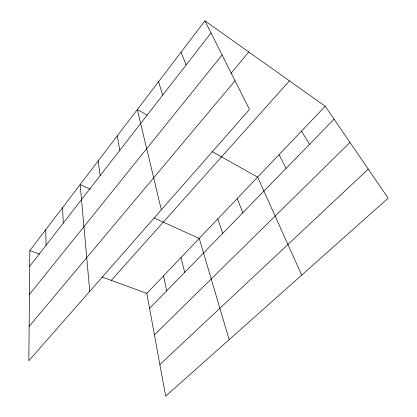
<?xml version="1.0" encoding="UTF-8"?>
<svg xmlns="http://www.w3.org/2000/svg" width="417" height="417" viewBox="0 0 417 417"><rect width="100%" height="100%" fill="white"/><g stroke="black" fill="none" stroke-linecap="round" stroke-linejoin="round"><path stroke-width="0.63" d="M29.831 250.565L28.83 360.747L249.449 109.457L204.945 20.85L29.831 250.565L39.584 254.135M29.69 266.327L211.012 32.933M29.435 294.438L222.079 54.966M231.023 73.376L248.761 51.963M29.143 326.381L235.032 80.757M111.282 280.38L289.44 80.846M325.197 106.236L388.17 198.184L165.653 396.15L146.841 293.396L325.197 106.236L204.945 20.85M149.583 308.372L334.059 119.173M154.431 334.851L349.983 142.426M159.873 364.583L368.268 169.13M102.181 277.05L146.841 293.396M90.202 189.094L80.153 184.549L89.759 291.342M153.993 217.95L199.237 238.415L229.152 339.662M147.342 115.196L137.313 109.567L161.337 209.819M211.893 151.46L257.623 177.142L301.71 275.105M301.522 131.079L309.445 144.418M279.025 154.686L286.093 168.364M181.067 52.172L186.123 64.974M237.237 198.539L242.809 212.759M217.799 218.935L222.714 233.369M158.559 81.696L162.713 95.107M180.973 257.576L184.721 272.332M163.527 275.887L166.748 290.764M117.224 135.921L119.83 150.297M98.198 160.879L100.148 175.635M62.514 207.697L63.316 223.043M45.761 229.673L46.068 245.243"/></g></svg>
